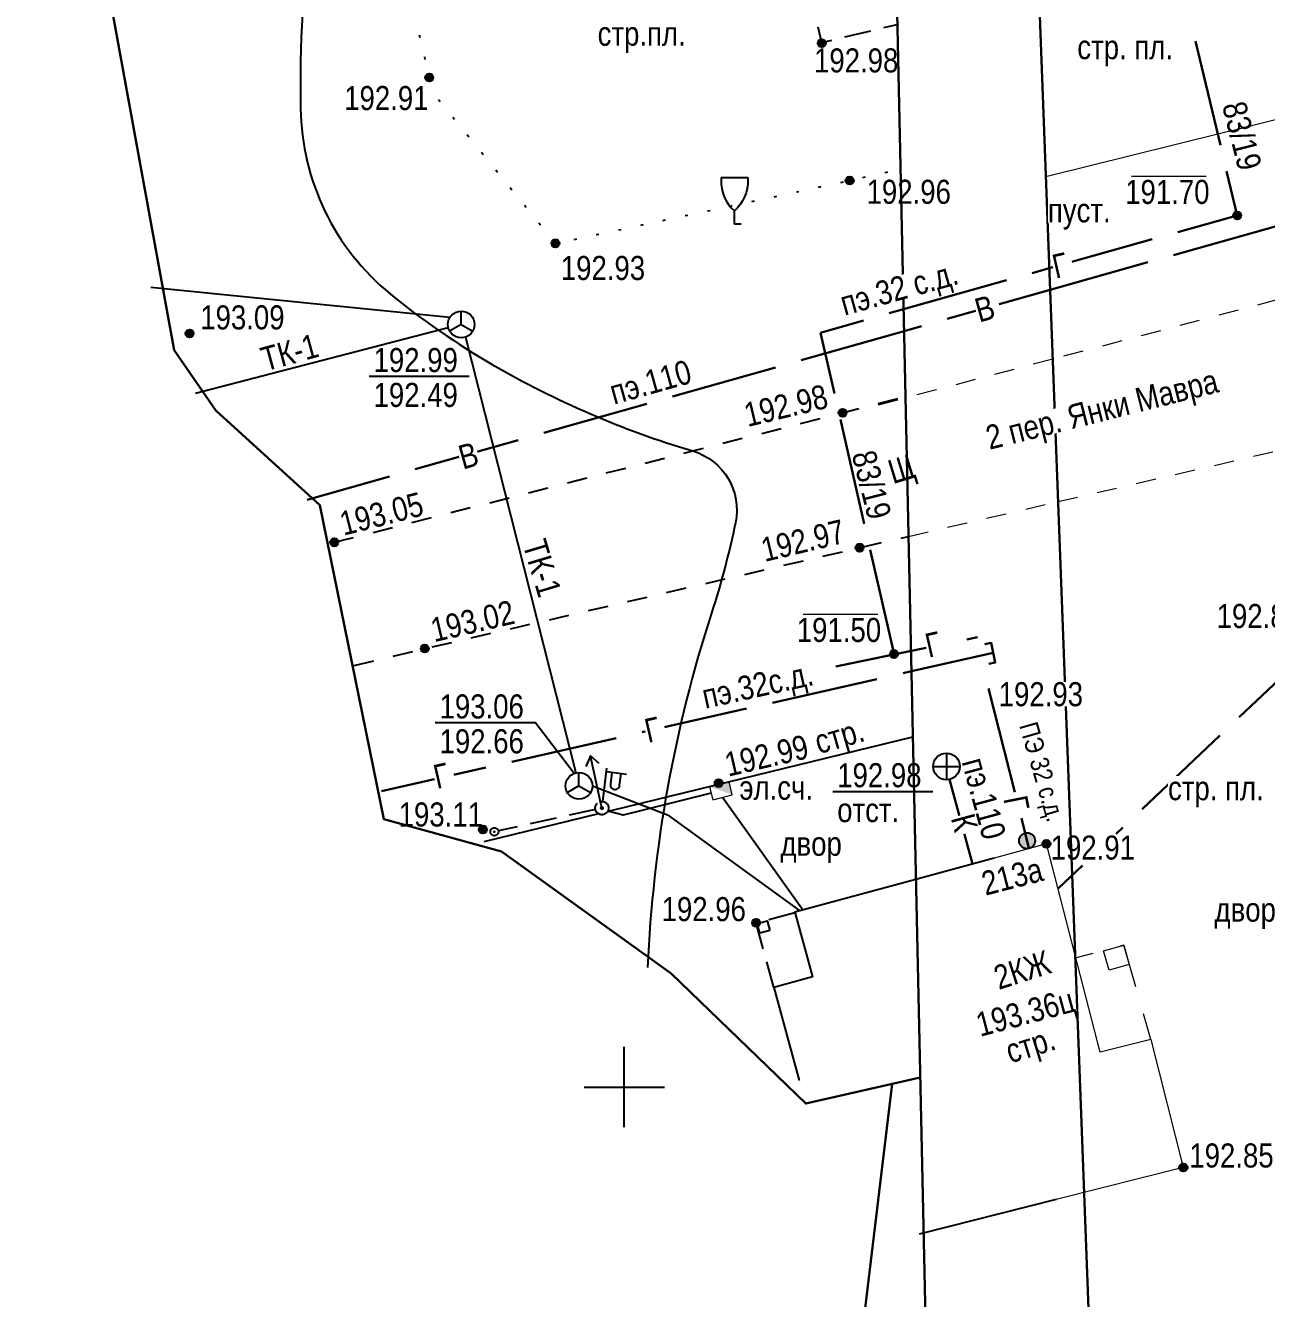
# Model space of a CAD drawing. Header units: millimetres. Extents: x 5990 to 6530, y 11230 to 11520.
# Drawn here: x 6027.6 to 6074.02, y 11292.09 to 11339.7 of the extents above; entities that cross this region are included whole.
import ezdxf

# ---------------------------------------------------------------- set-up
doc = ezdxf.new("R2010")
doc.units = ezdxf.units.MM
for name, pattern in [('ACAD_ISO07W100', [3, 0, -3]), ('g5_01_5x1_5', [1.5, 0.75, -0.75]), ('g5_02x1', [1.5, 1, -0.5]), ('g5_122', [5, 4, -1]), ('g5_366', [0.85, 0.1, -0.75]), ('T-2х1', [1.5, 1, -0.5]), ('T_03.LINE', [1, 1, 0])]:
    doc.linetypes.add(name, pattern=pattern)
for name, color, linetype in [('02 ПЛАНОВО-ВЫСОТНОЕ ОБОСНОВАНИЕ', 7, 'Continuous'), ('03 ЗДАНИЯ И ИХ ЧАСТИ', 7, 'Continuous'), ('04 ПРОМЫШЛЕННЫЕ И СОЦ.-КУЛЬТ. ОБЪЕКТЫ', 7, 'Continuous'), ('05 ГАЗОПРОВОД', 7, 'Continuous'), ('06 ВОДОПРОВОД', 7, 'Continuous'), ('07 ЭЛЕКТРОКАБЕЛЬ', 7, 'Continuous'), ('08 ЛЭП', 7, 'Continuous'), ('09 СВЯЗЬ', 7, 'Continuous'), ('10 КАНАЛИЗАЦИЯ', 7, 'Continuous'), ('13 АВТОМОБИЛЬНЫЕ ДОРОГИ', 7, 'Continuous'), ('15 РЕЛЬЕФ', 7, 'Continuous'), ('16 РАСТИТЕЛЬНОСТЬ ГРУНТЫ И БОЛОТА', 7, 'Continuous'), ('17 ОГРАЖДЕНИЯ', 7, 'Continuous')]:
    doc.layers.add(name, color=color, linetype=linetype)
doc.layers.add('18 ГРАНИЦА ТОПОСЪЕМКИ', color=7, linetype='Continuous', plot=False)
doc.styles.add('Д-431', font='ARIALNI_1.TTF', dxfattribs={"height": 0.9})
doc.styles.add('Р-131', font='ARIALN.TTF')
doc.linetypes.add('g5_119_3', pattern='A,4,-1,[31,GUGK_2005.shx,S=0.1,R=0,X=0,Y=0],4,[31,GUGK_2005.shx,S=0.1,R=180,X=0,Y=0],-1', length=10)
doc.linetypes.add('g5_133_t', pattern='A,2,[27,GUGK_2005.shx,S=0.4,R=0,X=0,Y=0],2,-1', length=5)

# ---------------------------------------------------------------- blocks, each defined once
blk = doc.blocks.new('_krest')
at = {"color": 3, "linetype": 'ByBlock', "lineweight": -2}
for p, q in [((0, -3), (0, 3)), ((-3, 0), (3, 0))]:
    blk.add_line(p, q, dxfattribs=at)
blk = doc.blocks.new('12000000')
blk.add_hatch(color=256).paths.add_polyline_path([(0.3, 0, 1), (-0.3, 0, 1)])
blk.add_circle((0, 0), 0.3)
at = {"style": 'Д-431'}
blk.add_attdef('Z', (0.795, 0.304), '', height=1.8, dxfattribs=at)
blk = doc.blocks.new('T_03.32.01')
at = {"color": 0, "linetype": 'ACAD_ISO07W100', "lineweight": 0}
blk.add_wipeout([(0.25, 0), (0.217, 0.125), (0.125, 0.217), (0, 0.25), (-0.125, 0.217), (-0.217, 0.125), (-0.25, 0), (-0.217, -0.125), (-0.125, -0.217), (0, -0.25), (0.125, -0.217), (0.217, -0.125)], dxfattribs=at)
at = {"linetype": 'T_03.LINE', "lineweight": -2}
h = blk.add_hatch(color=0, dxfattribs=at)
h.dxf.hatch_style = 1
h.paths.add_polyline_path([(0.05, 0, 1), (-0.05, 0, 1)])
at = {"color": 0, "linetype": 'T_03.LINE', "lineweight": -2}
blk.add_circle((0, 0), 0.25, dxfattribs=at)
at = {"color": 0, "linetype": 'T_03.LINE', "lineweight": 0}
blk.add_circle((0, 0), 0.05, dxfattribs=at)
blk = doc.blocks.new('*U81')
at = {"color": 0, "linetype": 'T_03.LINE', "lineweight": 5}
blk.add_circle((-4.023, -0.883), 0.05, dxfattribs=at)
at = {"color": 0, "linetype": 'T_03.LINE', "lineweight": -2}
blk.add_blockref('T_03.32.01', (0, 0), dxfattribs=at)
at = {"color": 0, "linetype": 'T-2х1', "lineweight": -2}
blk.add_line((-0.244, -0.054), (-3.877, -0.851), dxfattribs=at)
at = {"color": 0, "linetype": 'T_03.LINE', "lineweight": -2}
blk.add_wipeout([(-4.17, -0.915), (-4.134, -0.984), (-4.069, -1.026), (-3.991, -1.03), (-3.922, -0.994), (-3.88, -0.929), (-3.877, -0.851), (-3.913, -0.782), (-3.978, -0.74), (-4.056, -0.737), (-4.125, -0.772), (-4.166, -0.838)], dxfattribs=at)
at = {"linetype": 'T_03.LINE', "lineweight": -2}
h = blk.add_hatch(color=0, dxfattribs=at)
h.dxf.hatch_style = 1
h.paths.add_polyline_path([(-4.072, -0.894, 1), (-3.975, -0.872, 1)])
at = {"color": 0, "linetype": 'T_03.LINE', "lineweight": -2}
blk.add_circle((-4.023, -0.883), 0.15, dxfattribs=at)
blk = doc.blocks.new('g5_113c')
blk.add_hatch(color=1).paths.add_polyline_path([(-0.375, 0), (0.375, 0), (0, 0.25), (-0.375, 0.5)])
at = {"color": 1, "lineweight": 20}
blk.add_lwpolyline([(-0.375, 0), (0.375, 0), (0.375, 0.5), (-0.375, 0.5)], close=True, dxfattribs=at)
blk = doc.blocks.new('*U86')
blk.add_lwpolyline([(-10.766, 4.73), (-3.277, 4.73)])
at = {"color": 7, "style": 'Д-431'}
for tag, p in [('Z', (-10.428, 5.04)), ('Z1', (-10.428, 2.432)), ('Z2', (-10.428, 0.078)), ('Z3', (-10.428, -2.237))]:
    blk.add_attdef(tag, p, '', height=1.8, dxfattribs=at)
blk.add_wipeout([(-0.114, -0.994), (-0.174, -0.985), (-0.244, -0.97), (-0.278, -0.961), (-0.356, -0.935), (-0.414, -0.91), (-0.492, -0.871), (-0.567, -0.824), (-0.619, -0.785), (-0.671, -0.741), (-0.711, -0.704), (-0.773, -0.635), (-0.798, -0.602), (-0.831, -0.556), (-0.864, -0.503), (-0.898, -0.44), (-0.936, -0.353), (-0.951, -0.308), (-0.966, -0.257), (-0.984, -0.18), (-0.995, -0.101), (-1, -0.027), (-0.999, 0.035), (-0.994, 0.11), (-0.988, 0.157), (-0.98, 0.197), (-0.962, 0.272), (-0.95, 0.312), (-0.936, 0.351), (-0.92, 0.391), (-0.901, 0.433), (-0.879, 0.478), (-0.872, 0.489), (-0.863, 0.505), (-0.855, 0.519), (-0.848, 0.53), (-0.838, 0.546), (-0.829, 0.559), (-0.818, 0.575), (-0.809, 0.588), (-0.802, 0.598), (-0.793, 0.609), (-0.769, 0.64), (-0.76, 0.65), (-0.749, 0.662), (-0.741, 0.671), (-0.729, 0.684), (-0.722, 0.692), (-0.711, 0.703), (-0.7, 0.714), (-0.687, 0.726), (-0.673, 0.739), (-0.665, 0.747), (-0.646, 0.763), (-0.636, 0.771), (-0.624, 0.782), (-0.61, 0.792), (-0.598, 0.802), (-0.584, 0.812), (-0.564, 0.826), (-0.554, 0.833), (-0.531, 0.847), (-0.518, 0.856), (-0.505, 0.863), (-0.49, 0.872), (-0.472, 0.881), (-0.461, 0.887), (-0.445, 0.896), (-0.427, 0.904), (-0.363, 0.932), (-0.333, 0.943), (-0.306, 0.952), (-0.267, 0.964), (-0.22, 0.976), (-0.158, 0.987), (-0.104, 0.995), (0, 1), (0.098, 0.995), (0.161, 0.987), (0.22, 0.975), (0.304, 0.953), (0.363, 0.932), (0.482, 0.876), (0.56, 0.829), (0.633, 0.774), (0.732, 0.682), (0.806, 0.593), (0.855, 0.518), (0.941, 0.339), (0.977, 0.213), (0.991, 0.132), (0.997, 0.071), (1, 0.015), (0.997, -0.08), (0.974, -0.226), (0.944, -0.33), (0.911, -0.413), (0.883, -0.469), (0.859, -0.512), (0.824, -0.566), (0.792, -0.611), (0.757, -0.653), (0.718, -0.696), (0.664, -0.748), (0.632, -0.775), (0.596, -0.803), (0.545, -0.838), (0.498, -0.867), (0.428, -0.904), (0.381, -0.925), (0.309, -0.951), (0.237, -0.972), (0.178, -0.984), (0.069, -0.998), (-0.048, -0.999)])
for q in [(0, 1), (-0.867, -0.498), (0.867, -0.498)]:
    blk.add_line((0, 0), q)
blk.add_circle((0, 0), 1)
blk = doc.blocks.new('*U87')
blk.add_lwpolyline([(-6.896, -3.871), (0.593, -3.871)])
at = {"color": 7, "style": 'Д-431'}
for tag, p in [('Z', (-6.558, -3.561)), ('Z1', (-6.558, -6.168)), ('Z2', (-6.558, -8.522)), ('Z3', (-6.558, -10.838))]:
    blk.add_attdef(tag, p, '', height=1.8, dxfattribs=at)
blk.add_wipeout([(-0.114, -0.994), (-0.174, -0.985), (-0.244, -0.97), (-0.278, -0.961), (-0.356, -0.935), (-0.414, -0.91), (-0.492, -0.871), (-0.567, -0.824), (-0.619, -0.785), (-0.671, -0.741), (-0.711, -0.704), (-0.773, -0.635), (-0.798, -0.602), (-0.831, -0.556), (-0.864, -0.503), (-0.898, -0.44), (-0.936, -0.353), (-0.951, -0.308), (-0.966, -0.257), (-0.984, -0.18), (-0.995, -0.101), (-1, -0.027), (-0.999, 0.035), (-0.994, 0.11), (-0.988, 0.157), (-0.98, 0.197), (-0.962, 0.272), (-0.95, 0.312), (-0.936, 0.351), (-0.92, 0.391), (-0.901, 0.433), (-0.879, 0.478), (-0.872, 0.489), (-0.863, 0.505), (-0.855, 0.519), (-0.848, 0.53), (-0.838, 0.546), (-0.829, 0.559), (-0.818, 0.575), (-0.809, 0.588), (-0.802, 0.598), (-0.793, 0.609), (-0.769, 0.64), (-0.76, 0.65), (-0.749, 0.662), (-0.741, 0.671), (-0.729, 0.684), (-0.722, 0.692), (-0.711, 0.703), (-0.7, 0.714), (-0.687, 0.726), (-0.673, 0.739), (-0.665, 0.747), (-0.646, 0.763), (-0.636, 0.771), (-0.624, 0.782), (-0.61, 0.792), (-0.598, 0.802), (-0.584, 0.812), (-0.564, 0.826), (-0.554, 0.833), (-0.531, 0.847), (-0.518, 0.856), (-0.505, 0.863), (-0.49, 0.872), (-0.472, 0.881), (-0.461, 0.887), (-0.445, 0.896), (-0.427, 0.904), (-0.363, 0.932), (-0.333, 0.943), (-0.306, 0.952), (-0.267, 0.964), (-0.22, 0.976), (-0.158, 0.987), (-0.104, 0.995), (0, 1), (0.098, 0.995), (0.161, 0.987), (0.22, 0.975), (0.304, 0.953), (0.363, 0.932), (0.482, 0.876), (0.56, 0.829), (0.633, 0.774), (0.732, 0.682), (0.806, 0.593), (0.855, 0.518), (0.941, 0.339), (0.977, 0.213), (0.991, 0.132), (0.997, 0.071), (1, 0.015), (0.997, -0.08), (0.974, -0.226), (0.944, -0.33), (0.911, -0.413), (0.883, -0.469), (0.859, -0.512), (0.824, -0.566), (0.792, -0.611), (0.757, -0.653), (0.718, -0.696), (0.664, -0.748), (0.632, -0.775), (0.596, -0.803), (0.545, -0.838), (0.498, -0.867), (0.428, -0.904), (0.381, -0.925), (0.309, -0.951), (0.237, -0.972), (0.178, -0.984), (0.069, -0.998), (-0.048, -0.999)])
for q in [(0, 1), (-0.867, -0.498), (0.867, -0.498)]:
    blk.add_line((0, 0), q)
blk.add_circle((0, 0), 1)
blk = doc.blocks.new('g5_330')
blk.add_hatch(color=0).paths.add_polyline_path([(0.15, 0, 1), (-0.15, 0, 1)])
at = {"color": 0}
blk.add_circle((0, 0), 0.15, dxfattribs=at)
blk = doc.blocks.new('g5_115_1')
at = {"color": 0}
for points in [[(0, 0), (2, 0)], [(1.647, -0.252), (2, 0), (1.647, 0.252)]]:
    blk.add_lwpolyline(points, dxfattribs=at)
blk = doc.blocks.new('g5_110_1')
at = {"color": 0}
for p, q in [((0, 0), (0, 1.25)), ((0, 1.125), (0.75, 1.125))]:
    blk.add_line(p, q, dxfattribs=at)
blk.add_lwpolyline([(0.2, 1.125), (0.2, 0.682, 1.040016), (0.55, 0.682), (0.55, 1.125)], format="xyb", dxfattribs=at)
blk = doc.blocks.new('g5_390_2')
at = {"color": 0}
for points in [[(-0.5, 1.75), (-0.502, 1.658, 0.220516), (0, 0.497, 1.509273)], [(0.5, 1.75), (0.502, 1.658, -0.220516), (0, 0.497, -1.509273)]]:
    blk.add_lwpolyline(points, format="xyb", dxfattribs=at)
for points in [[(-0.5, 1.75), (0.5, 1.75)], [(0, 0), (0, 0.497)], [(0.25, 0), (0, 0)]]:
    blk.add_lwpolyline(points, dxfattribs=at)
blk = doc.blocks.new('g5_121_7a')
at = {"color": 0, "lineweight": 30}
blk.add_lwpolyline([(0.25, 0.375), (0, 0.375), (0, -0.375), (0.25, -0.375)], dxfattribs=at)
blk = doc.blocks.new('*U88')
blk.add_lwpolyline([(-8.509, -1.865), (-1.02, -1.865)])
at = {"color": 7, "style": 'Д-431'}
for tag, p in [('Z', (-8.171, -1.555)), ('Z1', (-8.171, -4.162)), ('Z2', (-8.171, -6.516)), ('Z3', (-8.171, -8.832))]:
    blk.add_attdef(tag, p, '', height=1.8, dxfattribs=at)
blk.add_wipeout([(-0.114, -0.994), (-0.174, -0.985), (-0.244, -0.97), (-0.278, -0.961), (-0.356, -0.935), (-0.414, -0.91), (-0.492, -0.871), (-0.567, -0.824), (-0.619, -0.785), (-0.671, -0.741), (-0.711, -0.704), (-0.773, -0.635), (-0.798, -0.602), (-0.831, -0.556), (-0.864, -0.503), (-0.898, -0.44), (-0.936, -0.353), (-0.951, -0.308), (-0.966, -0.257), (-0.984, -0.18), (-0.995, -0.101), (-1, -0.027), (-0.999, 0.035), (-0.994, 0.11), (-0.988, 0.157), (-0.98, 0.197), (-0.962, 0.272), (-0.95, 0.312), (-0.936, 0.351), (-0.92, 0.391), (-0.901, 0.433), (-0.879, 0.478), (-0.872, 0.489), (-0.863, 0.505), (-0.855, 0.519), (-0.848, 0.53), (-0.838, 0.546), (-0.829, 0.559), (-0.818, 0.575), (-0.809, 0.588), (-0.802, 0.598), (-0.793, 0.609), (-0.769, 0.64), (-0.76, 0.65), (-0.749, 0.662), (-0.741, 0.671), (-0.729, 0.684), (-0.722, 0.692), (-0.711, 0.703), (-0.7, 0.714), (-0.687, 0.726), (-0.673, 0.739), (-0.665, 0.747), (-0.646, 0.763), (-0.636, 0.771), (-0.624, 0.782), (-0.61, 0.792), (-0.598, 0.802), (-0.584, 0.812), (-0.564, 0.826), (-0.554, 0.833), (-0.531, 0.847), (-0.518, 0.856), (-0.505, 0.863), (-0.49, 0.872), (-0.472, 0.881), (-0.461, 0.887), (-0.445, 0.896), (-0.427, 0.904), (-0.363, 0.932), (-0.333, 0.943), (-0.306, 0.952), (-0.267, 0.964), (-0.22, 0.976), (-0.158, 0.987), (-0.104, 0.995), (0, 1), (0.098, 0.995), (0.161, 0.987), (0.22, 0.975), (0.304, 0.953), (0.363, 0.932), (0.482, 0.876), (0.56, 0.829), (0.633, 0.774), (0.732, 0.682), (0.806, 0.593), (0.855, 0.518), (0.941, 0.339), (0.977, 0.213), (0.991, 0.132), (0.997, 0.071), (1, 0.015), (0.997, -0.08), (0.974, -0.226), (0.944, -0.33), (0.911, -0.413), (0.883, -0.469), (0.859, -0.512), (0.824, -0.566), (0.792, -0.611), (0.757, -0.653), (0.718, -0.696), (0.664, -0.748), (0.632, -0.775), (0.596, -0.803), (0.545, -0.838), (0.498, -0.867), (0.428, -0.904), (0.381, -0.925), (0.309, -0.951), (0.237, -0.972), (0.178, -0.984), (0.069, -0.998), (-0.048, -0.999)])
for points in [[(0, 1), (0, -1)], [(-1, 0), (1, 0)]]:
    blk.add_lwpolyline(points)
blk.add_circle((0, 0), 1)
blk = doc.blocks.new('g5_121_7c')
h = blk.add_hatch(color=0)
edge = h.paths.add_edge_path()
edge.add_arc((0, 0), 0.3, 0, 360)
at = {"color": 0}
blk.add_circle((0, 0), 0.3, dxfattribs=at)

msp = doc.modelspace()

# ---------------------------------------------------------------- linework, layer by layer
at = {"layer": '03 ЗДАНИЯ И ИХ ЧАСТИ', "color": 7, "linetype": 'g5_02x1', "lineweight": 25, "flags": 128}
for points in [[(6057.685, 11350.577), (6054.794, 11349.887), (6057.38, 11339.061), (6060.271, 11339.751)], [(6055.591, 11303.721), (6054.933, 11306.14), (6056.381, 11306.533)]]:
    msp.add_lwpolyline(points, dxfattribs=at)
at = {"layer": '03 ЗДАНИЯ И ИХ ЧАСТИ', "color": 7, "lineweight": 25}
for points in [[(6063.84, 11308.563), (6060.911, 11307.766)], [(6060.911, 11307.766), (6056.381, 11306.533), (6057.039, 11304.115), (6055.591, 11303.721), (6056.538, 11300.241)]]:
    msp.add_lwpolyline(points, dxfattribs=at)
at = {"layer": '03 ЗДАНИЯ И ИХ ЧАСТИ'}
msp.add_lwpolyline([(6055.447, 11305.851), (6055.067, 11305.748), (6054.967, 11306.113), (6055.348, 11306.216)], close=True, dxfattribs=at)
at = {"layer": '03 ЗДАНИЯ И ИХ ЧАСТИ', "color": 7, "lineweight": 15}
msp.add_lwpolyline([(6068.89, 11304.583), (6068.133, 11304.364), (6067.922, 11305.091), (6068.68, 11305.31)], close=True, dxfattribs=at)
at = {"layer": '03 ЗДАНИЯ И ИХ ЧАСТИ', "color": 7, "linetype": 'Continuous', "lineweight": 15, "ltscale": 0.5}
msp.add_lwpolyline([(6069.131, 11303.749), (6068.68, 11305.31), (6068.535, 11305.271)], dxfattribs=at)
at = {"layer": '03 ЗДАНИЯ И ИХ ЧАСТИ', "color": 7, "lineweight": 15, "ltscale": 0.5}
msp.add_lwpolyline([(6067.522, 11304.997), (6066.902, 11304.829)], dxfattribs=at)
at = {"layer": '03 ЗДАНИЯ И ИХ ЧАСТИ', "color": 7, "linetype": 'Continuous', "lineweight": 15, "ltscale": 0.5, "flags": 128}
msp.add_lwpolyline([(6069.7, 11301.78), (6069.422, 11302.741)], dxfattribs=at)
at = {"layer": '03 ЗДАНИЯ И ИХ ЧАСТИ', "color": 7, "lineweight": 15}
msp.add_lwpolyline([(6069.7, 11301.78), (6070.91, 11296.99), (6066.155, 11295.789)], dxfattribs=at)
at = {"layer": '03 ЗДАНИЯ И ИХ ЧАСТИ', "color": 7}
for points in [[(6066.155, 11295.789), (6061.027, 11294.493)], [(6061.198, 11294.537), (6061.027, 11294.493)]]:
    msp.add_lwpolyline(points, dxfattribs=at)
at = {"layer": '04 ПРОМЫШЛЕННЫЕ И СОЦ.-КУЛЬТ. ОБЪЕКТЫ', "color": 7, "linetype": 'g5_366', "lineweight": 25, "flags": 128}
msp.add_lwpolyline([(6038.214, 11356.717), (6042.707, 11337.75), (6042.838, 11337.199), (6047.426, 11331.549), (6058.431, 11333.897), (6060.333, 11334.335)], dxfattribs=at)
at = {"layer": '05 ГАЗОПРОВОД', "color": 7, "lineweight": 15}
for points in [[(6068.975, 11334.063), (6071.765, 11334.063)], [(6056.693, 11317.683), (6059.483, 11317.683)], [(6056.693, 11317.683), (6059.483, 11317.683)]]:
    msp.add_lwpolyline(points, dxfattribs=at)
at = {"layer": '05 ГАЗОПРОВОД', "color": 1, "linetype": 'g5_122', "lineweight": 30, "flags": 128}
for points in [[(6060.095, 11316.192), (6057.339, 11328.209), (6060.447, 11329.084)], [(6057.912, 11315.724), (6063.211, 11316.825)], [(6057.912, 11315.724), (6060.725, 11316.308)], [(6060.741, 11315.548), (6063.801, 11316.241)], [(6040.921, 11311.059), (6060.741, 11315.548)]]:
    msp.add_lwpolyline(points, dxfattribs=at)
at = {"layer": '06 ВОДОПРОВОД', "color": 82, "linetype": 'g5_122', "lineweight": 30, "flags": 128}
for points in [[(6065.927, 11329.807), (6060.465, 11328.266)], [(6060.465, 11328.266), (6038.137, 11321.963)], [(6067.143, 11308.281), (6066.245, 11307.431)]]:
    msp.add_lwpolyline(points, dxfattribs=at)
at = {"layer": '07 ЭЛЕКТРОКАБЕЛЬ', "color": 1, "linetype": 'g5_119_3', "lineweight": 25, "ltscale": 0.5, "flags": 128}
msp.add_lwpolyline([(6053.679, 11310.835), (6056.696, 11306.619)], dxfattribs=at)
at = {"layer": '10 КАНАЛИЗАЦИЯ', "color": 34, "linetype": 'g5_122', "lineweight": 30, "flags": 128}
msp.add_lwpolyline([(6062.166, 11311.502), (6063.026, 11308.342)], dxfattribs=at)
at = {"layer": '13 АВТОМОБИЛЬНЫЕ ДОРОГИ', "color": 7, "linetype": 'g5_01_5x1_5', "lineweight": 15, "flags": 128}
for points in [[(6066.024, 11327.219), (6059.214, 11325.421)], [(6060.632, 11320.593), (6066.225, 11321.891)]]:
    msp.add_lwpolyline(points, dxfattribs=at)
msp.add_lwpolyline([(6066.225, 11321.891), (6078.504, 11324.74, -0.403401), (6080.251, 11323.695), (6082.153, 11283.594), (6083.802, 11250)], format="xyb", dxfattribs=at)
at = {"layer": '13 АВТОМОБИЛЬНЫЕ ДОРОГИ', "color": 7, "linetype": 'g5_01_5x1_5', "lineweight": 25, "flags": 128}
msp.add_lwpolyline([(6039.901, 11315.761), (6042.537, 11316.394), (6060.632, 11320.593)], dxfattribs=at)
at = {"layer": '15 РЕЛЬЕФ', "color": 7}
msp.add_circle((6065.788, 11309.093), 0.15, dxfattribs=at)
at = {"layer": '18 ГРАНИЦА ТОПОСЪЕМКИ', "color": 2, "lineweight": 30}
for points in [[(6059.707, 11363.113), (6035.317, 11357.447), (6030.205, 11357.788), (6027.605, 11358.03), (6033.166, 11327.561), (6034.727, 11325.299), (6038.619, 11321.753), (6041.009, 11310.022), (6045.406, 11308.812), (6051.757, 11304.251), (6056.79, 11299.378), (6061.072, 11300.362)], [(6058.895, 11290.796), (6060.019, 11300.12)]]:
    msp.add_lwpolyline(points, dxfattribs=at)

# ---------------------------------------------------------------- block references
at = {"layer": '02 ПЛАНОВО-ВЫСОТНОЕ ОБОСНОВАНИЕ', "xscale": 0.5, "yscale": 0.5, "zscale": 0.5}
msp.add_blockref('_krest', (6050, 11300), dxfattribs=at)
at = {"layer": '02 ПЛАНОВО-ВЫСОТНОЕ ОБОСНОВАНИЕ', "lineweight": 25, "xscale": 0.5, "yscale": 0.5, "zscale": 0.5}
msp.add_blockref('_krest', (6050, 11300), dxfattribs=at)
at = {"layer": '02 ПЛАНОВО-ВЫСОТНОЕ ОБОСНОВАНИЕ', "color": 7, "lineweight": 25, "xscale": 0.5, "yscale": 0.5, "zscale": 0.5}
msp.add_blockref('_krest', (6050, 11300), dxfattribs=at)
at = {"layer": '05 ГАЗОПРОВОД', "color": 7, "lineweight": 15}
msp.add_blockref('g5_330', (6072.924, 11332.595), dxfattribs=at)
at = {"layer": '05 ГАЗОПРОВОД', "color": 7}
msp.add_blockref('g5_330', (6060.095, 11316.192), dxfattribs=at)
msp.add_blockref('g5_330', (6060.095, 11316.192), dxfattribs=at)
at = {"layer": '05 ГАЗОПРОВОД', "color": 1, "rotation": 191.719613704}
msp.add_blockref('g5_121_7a', (6063.801, 11316.241), dxfattribs=at)
at = {"layer": '05 ГАЗОПРОВОД', "color": 1, "lineweight": 15}
msp.add_blockref('g5_121_7c', (6065.066, 11309.208), dxfattribs=at)
at = {"layer": '07 ЭЛЕКТРОКАБЕЛЬ', "rotation": 194.3636811099011}
msp.add_blockref('g5_113c', (6053.555, 11311.319), dxfattribs=at)
at = {"layer": '15 РЕЛЬЕФ', "color": 7, "lineweight": 25}
ref = msp.add_blockref('12000000', (6057.386, 11339.036), dxfattribs=dict(at, xscale=0.5, yscale=0.5, zscale=0.5))
ref.add_attrib('Z', '192.98', (6057.098, 11337.94), dxfattribs={"layer": '0', "height": 0.9, "style": 'Д-431'})
ref = msp.add_blockref('12000000', (6042.707, 11337.75), dxfattribs=dict(at, xscale=0.5, yscale=0.5, zscale=0.5))
ref.add_attrib('Z', '192.91', (6039.526, 11336.533), dxfattribs={"layer": '0', "height": 0.9, "style": 'Д-431'})
ref = msp.add_blockref('12000000', (6058.431, 11333.897), dxfattribs=dict(at, xscale=0.5, yscale=0.5, zscale=0.5))
ref.add_attrib('Z', '192.96', (6059.064, 11333.028), dxfattribs={"layer": '0', "height": 0.9, "style": 'Д-431'})
ref = msp.add_blockref('12000000', (6058.431, 11333.897), dxfattribs=dict(at, xscale=0.5, yscale=0.5, zscale=0.5))
ref.add_attrib('Z', '192.96', (6059.064, 11333.028), dxfattribs={"layer": '0', "height": 0.9, "style": 'Д-431'})
ref = msp.add_blockref('12000000', (6047.426, 11331.549), dxfattribs=dict(at, xscale=0.5, yscale=0.5, zscale=0.5))
ref.add_attrib('Z', '192.93', (6047.628, 11330.178), dxfattribs={"layer": '0', "height": 0.9, "style": 'Д-431'})
at = {"layer": '15 РЕЛЬЕФ', "color": 7, "lineweight": 25, "xscale": 0.5, "yscale": 0.5, "zscale": 0.5}
msp.add_blockref('12000000', (6033.745, 11328.179), dxfattribs=at).add_auto_attribs({'Z': '193.09'})
at = {"layer": '15 РЕЛЬЕФ', "color": 7, "lineweight": 25}
ref = msp.add_blockref('12000000', (6058.166, 11325.216), dxfattribs=dict(at, xscale=0.5000000000000748, yscale=0.5000000000000748, zscale=0.5000000000000748, rotation=13.4500668036962))
ref.add_attrib('Z', '192.98', (6054.615, 11324.68), dxfattribs={"layer": '0', "height": 0.9, "rotation": 13.4501, "style": 'Д-431'})
for p, xscale, yscale, zscale, rotation, values in [((6039.153, 11320.369), 0.4999999999999677, 0.4999999999999677, 0.4999999999999677, 14.30075361482348, {'Z': '193.05'}), ((6042.537, 11316.394), 0.5000000000000794, 0.5000000000000794, 0.5000000000000794, 13.06374468260281, {'Z': '193.02'}), ((6053.532, 11311.366), 0.5000000000001187, 0.5000000000001187, 0.5000000000001187, 13.02152909784854, {'Z': '192.99'})]:
    msp.add_blockref('12000000', p, dxfattribs=dict(at, xscale=xscale, yscale=yscale, zscale=zscale, rotation=rotation)).add_auto_attribs(values)
ref = msp.add_blockref('12000000', (6058.802, 11320.169), dxfattribs=dict(at, xscale=0.5000000000000748, yscale=0.5000000000000748, zscale=0.5000000000000748, rotation=13.4500668036962))
ref.add_attrib('Z', '192.97', (6055.251, 11319.633), dxfattribs={"layer": '0', "height": 0.9, "rotation": 13.4501, "style": 'Д-431'})
ref = msp.add_blockref('12000000', (6044.712, 11309.629), dxfattribs=dict(at, xscale=0.5, yscale=0.5, zscale=0.5))
ref.add_attrib('Z', '193.11', (6041.563, 11309.742), dxfattribs={"layer": '0', "height": 0.9, "style": 'Д-431'})
at = {"layer": '15 РЕЛЬЕФ', "color": 7, "lineweight": 15}
for p in [(6065.788, 11309.093), (6070.91, 11296.99)]:
    msp.add_blockref('g5_330', p, dxfattribs=at)
at = {"layer": '15 РЕЛЬЕФ', "color": 7, "lineweight": 25}
ref = msp.add_blockref('12000000', (6054.933, 11306.14), dxfattribs=dict(at, xscale=0.5, yscale=0.5, zscale=0.5))
ref.add_attrib('Z', '192.96', (6051.398, 11306.203), dxfattribs={"layer": '0', "height": 0.9, "style": 'Д-431'})
at = {"layer": '16 РАСТИТЕЛЬНОСТЬ ГРУНТЫ И БОЛОТА'}
msp.add_blockref('g5_390_2', (6054.121, 11332.264), dxfattribs=at)

# ---------------------------------------------------------------- texts
at = {"color": 4, "insert": (6059.373, 11323.882), "char_height": 0.9, "width": 2.72108, "attachment_point": 1, "rotation": 284.2011, "style": 'Д-431'}
msp.add_mtext('83/19', dxfattribs=at)
at = {"layer": '03 ЗДАНИЯ И ИХ ЧАСТИ', "color": 1, "lineweight": 25, "insert": (6063.285, 11308.023), "char_height": 0.9, "width": 0.49184, "attachment_point": 1, "rotation": 14.571, "style": 'Д-431'}
msp.add_mtext('213а', dxfattribs=at)
at = {"layer": '04 ПРОМЫШЛЕННЫЕ И СОЦ.-КУЛЬТ. ОБЪЕКТЫ', "color": 7, "style": 'Д-431'}
for s, p in [('стр.пл.', (6049.005, 11338.94)), ('двор', (6055.843, 11308.647))]:
    msp.add_text(s, height=0.9, dxfattribs=at).set_placement(p)
at = {"layer": '05 ГАЗОПРОВОД', "color": 250, "lineweight": 25, "style": 'Д-431'}
msp.add_text('191.50', height=0.9, dxfattribs=at).set_placement((6056.454, 11316.643))
msp.add_text('191.50', height=0.9, dxfattribs=at).set_placement((6056.454, 11316.643))
at = {"layer": '05 ГАЗОПРОВОД', "style": 'Д-431'}
msp.add_text('пэ.32с.д.', height=0.9, rotation=12.4011, dxfattribs=at).set_placement((6053.027, 11314.143))
at = {"layer": '07 ЭЛЕКТРОКАБЕЛЬ', "color": 7, "style": 'Д-431'}
msp.add_text('эл.сч.', height=0.9, dxfattribs=at).set_placement((6054.308, 11310.743))
at = {"layer": '13 АВТОМОБИЛЬНЫЕ ДОРОГИ', "ltscale": 0.5, "style": 'Д-431'}
msp.add_text('Щ', height=0.9, rotation=16.9494, dxfattribs=at).set_placement((6060.046, 11322.54))
msp.add_text('Щ', height=0.9, rotation=16.9494, dxfattribs=at).set_placement((6060.046, 11322.54))
at = {"layer": '15 РЕЛЬЕФ', "color": 7, "style": 'Д-431'}
msp.add_text('192.93', height=0.9, dxfattribs=at).set_placement((6064.005, 11314.24))
at = {"layer": '15 РЕЛЬЕФ', "color": 7, "lineweight": 25, "char_height": 0.9, "attachment_point": 1, "style": 'Д-431'}
for s, insert in [('192.85', (6072.156, 11318.063)), ('192.91', (6065.948, 11309.405))]:
    msp.add_mtext(s, dxfattribs=dict(at, insert=insert))
at = {"layer": '17 ОГРАЖДЕНИЯ', "color": 7, "style": 'Д-431'}
msp.add_text('стр.', height=0.9, rotation=16.0363, dxfattribs=at).set_placement((6057.281, 11312.444))

# ---------------------------------------------------------------- next in the draw order: block references
at = {"layer": '09 СВЯЗЬ', "color": 7, "lineweight": 25, "xscale": 0.5, "yscale": 0.5, "zscale": 0.5}
msp.add_blockref('*U87', (6043.903, 11328.516), dxfattribs=at).add_auto_attribs({'Z': '192.99', 'Z1': '192.49'})

# ---------------------------------------------------------------- next in the draw order: texts
at = {"layer": '05 ГАЗОПРОВОД', "color": 7, "char_height": 0.9, "width": 0.7302, "attachment_point": 1, "rotation": 12.7784, "line_spacing_factor": 0.6, "style": 'Д-431', "bg_fill": 3, "box_fill_scale": 1, "bg_fill_color": 256, "bg_fill_transparency": 0}
for insert in [(6050.691, 11313.74), (6042.794, 11312.019)]:
    msp.add_mtext('Г', dxfattribs=dict(at, insert=insert))
at = {"layer": '06 ВОДОПРОВОД', "color": 7, "char_height": 0.9, "attachment_point": 1, "line_spacing_factor": 0.6, "style": 'Д-431', "bg_fill": 3, "box_fill_scale": 1, "bg_fill_color": 256, "bg_fill_transparency": 0}
for s, insert, width, rotation in [('пэ.110', (6049.368, 11326.381), 4.05281, 15.6535), ('В', (6043.719, 11323.952), 0.7017, 15.7622)]:
    msp.add_mtext(s, dxfattribs=dict(at, insert=insert, width=width, rotation=rotation))

# ---------------------------------------------------------------- next in the draw order: linework, layer by layer
at = {"layer": '09 СВЯЗЬ', "color": 5, "linetype": 'g5_133_t', "lineweight": 25, "flags": 128}
for points in [[(6043.477, 11328.778), (6032.299, 11329.901)], [(6043.419, 11328.389), (6033.961, 11325.937)]]:
    msp.add_lwpolyline(points, dxfattribs=at)
at = {"layer": '17 ОГРАЖДЕНИЯ', "color": 7, "lineweight": 25}
msp.add_lwpolyline([(6044.755, 11309.183), (6060.795, 11313.091)], dxfattribs=at)

# ---------------------------------------------------------------- next in the draw order: block references
at = {"layer": '08 ЛЭП', "color": 7, "linetype": 'T_03.LINE'}
msp.add_blockref('*U81', (6049.165, 11310.43), dxfattribs=at)

# ---------------------------------------------------------------- next in the draw order: texts
at = {"layer": '09 СВЯЗЬ', "color": 7, "insert": (6036.329, 11327.624), "char_height": 0.9, "width": 2.22357, "attachment_point": 1, "rotation": 15.3467, "line_spacing_factor": 0.6, "style": 'Д-431', "bg_fill": 3, "box_fill_scale": 1, "bg_fill_color": 256, "bg_fill_transparency": 0}
msp.add_mtext('ТК-1', dxfattribs=at)

# ---------------------------------------------------------------- next in the draw order: linework, layer by layer
at = {"layer": '07 ЭЛЕКТРОКАБЕЛЬ', "color": 1, "linetype": 'g5_119_3', "lineweight": 25, "ltscale": 0.3, "flags": 128}
msp.add_lwpolyline([(6053.253, 11310.984), (6049.96, 11310.172), (6049.385, 11310.311)], dxfattribs=at)

# ---------------------------------------------------------------- next in the draw order: block references
at = {"layer": '08 ЛЭП', "rotation": 352.7590085814049}
msp.add_blockref('g5_110_1', (6049.197, 11310.678), dxfattribs=at)
at = {"layer": '09 СВЯЗЬ', "color": 7, "lineweight": 25, "xscale": 0.5, "yscale": 0.5, "zscale": 0.5}
msp.add_blockref('*U86', (6048.307, 11311.262), dxfattribs=at).add_auto_attribs({'Z': '193.06', 'Z1': '192.66'})

# ---------------------------------------------------------------- next in the draw order: linework, layer by layer
at = {"layer": '09 СВЯЗЬ', "color": 5, "linetype": 'g5_133_t', "lineweight": 25, "flags": 128}
for points in [[(6044.067, 11328.044), (6048.185, 11311.747)], [(6048.807, 11311.262), (6051.616, 11310.182), (6056.569, 11306.585)]]:
    msp.add_lwpolyline(points, dxfattribs=at)
at = {"layer": '09 СВЯЗЬ', "color": 7, "lineweight": 25}
msp.add_lwpolyline([(6048.131, 11311.73), (6046.669, 11313.627)], dxfattribs=at)

# ---------------------------------------------------------------- next in the draw order: block references
at = {"layer": '08 ЛЭП', "rotation": 102.3908853730504}
msp.add_blockref('g5_115_1', (6049.165, 11310.43), dxfattribs=at)

# ---------------------------------------------------------------- next in the draw order: texts
at = {"layer": '09 СВЯЗЬ', "color": 7, "insert": (6047.054, 11320.565), "char_height": 0.9, "width": 2.22357, "attachment_point": 1, "rotation": 286.6515, "line_spacing_factor": 0.6, "style": 'Д-431', "bg_fill": 3, "box_fill_scale": 1, "bg_fill_color": 256, "bg_fill_transparency": 0}
msp.add_mtext('ТК-1', dxfattribs=at)

# ---------------------------------------------------------------- next in the draw order: linework, layer by layer
at = {"layer": '13 АВТОМОБИЛЬНЫЕ ДОРОГИ', "color": 7, "linetype": 'g5_01_5x1_5', "lineweight": 25, "flags": 128}
msp.add_lwpolyline([(6039.153, 11320.369), (6060.518, 11325.815)], dxfattribs=at)
at = {"layer": '15 РЕЛЬЕФ', "color": 32, "lineweight": 25, "flags": 128}
msp.add_lwpolyline([(6039.668, 11350.577, 0.071278), (6037.894, 11336.591, 0.220645), (6041.245, 11329.661, 0.040396), (6045.065, 11327.018, 0.058814), (6052.561, 11323.787, -0.39019), (6054.16, 11321.101, -0.026524), (6053.263, 11317.725, 0.067319), (6050.871, 11304.467, 8.299569)], format="xyb", dxfattribs=at)
at = {"layer": '18 ГРАНИЦА ТОПОСЪЕМКИ', "color": 2, "lineweight": 30}
msp.add_lwpolyline([(6250, 11500), (6035.594, 11500), (6038.25, 11463.689), (6049.231, 11425.375), (6059.094, 11391.313), (6062.167, 11250), (6250, 11250)], close=True, dxfattribs=at)

# ---------------------------------------------------------------- next in the draw order: texts
at = {"layer": '05 ГАЗОПРОВОД', "color": 7, "insert": (6061.184, 11316.928), "char_height": 0.9, "width": 0.7302, "attachment_point": 1, "rotation": 12.7784, "line_spacing_factor": 0.6, "style": 'Д-431', "bg_fill": 3, "box_fill_scale": 1, "bg_fill_color": 256, "bg_fill_transparency": 0}
msp.add_mtext('Г', dxfattribs=at)
at = {"layer": '06 ВОДОПРОВОД', "color": 7, "insert": (6063.031, 11329.448), "char_height": 0.9, "attachment_point": 1, "rotation": 15.7622, "line_spacing_factor": 0.6, "style": 'Д-431', "bg_fill": 3, "box_fill_scale": 1, "bg_fill_color": 256, "bg_fill_transparency": 0}
msp.add_mtext('В', dxfattribs=at)
at = {"layer": '10 КАНАЛИЗАЦИЯ', "color": 7, "lineweight": 25, "insert": (6063.076, 11310.296), "char_height": 0.9, "width": 0.70684, "attachment_point": 1, "rotation": 285.2213, "style": 'Д-431', "bg_fill": 3, "box_fill_scale": 1, "bg_fill_color": 256, "bg_fill_transparency": 3934652}
msp.add_mtext('К', dxfattribs=at)

# ---------------------------------------------------------------- next in the draw order: linework, layer by layer
at = {"layer": '05 ГАЗОПРОВОД', "color": 1, "linetype": 'g5_122', "lineweight": 30, "flags": 128}
msp.add_lwpolyline([(6060.447, 11329.084), (6065.896, 11330.617)], dxfattribs=at)

# ---------------------------------------------------------------- next in the draw order: texts
at = {"layer": '10 КАНАЛИЗАЦИЯ', "color": 7, "lineweight": 25, "insert": (6063.483, 11312.403), "char_height": 0.9, "attachment_point": 1, "rotation": 285.2213, "style": 'Д-431', "bg_fill": 3, "box_fill_scale": 1, "bg_fill_color": 256, "bg_fill_transparency": 3934652}
msp.add_mtext('пэ.110', dxfattribs=at)

# ---------------------------------------------------------------- next in the draw order: linework, layer by layer
at = {"layer": '03 ЗДАНИЯ И ИХ ЧАСТИ', "color": 7, "lineweight": 15}
msp.add_lwpolyline([(6069.7, 11301.78), (6067.794, 11301.298), (6065.788, 11309.093), (6063.84, 11308.563)], dxfattribs=at)
at = {"layer": '05 ГАЗОПРОВОД', "color": 1, "linetype": 'g5_122', "lineweight": 30, "flags": 128}
msp.add_lwpolyline([(6063.627, 11314.905), (6065.137, 11308.929)], dxfattribs=at)

# ---------------------------------------------------------------- next in the draw order: block references
at = {"layer": '10 КАНАЛИЗАЦИЯ', "color": 7, "lineweight": 25, "xscale": 0.5, "yscale": 0.5, "zscale": 0.5}
msp.add_blockref('*U88', (6062.051, 11311.988), dxfattribs=at).add_auto_attribs({'Z': '192.98', 'Z1': 'отст.'})

# ---------------------------------------------------------------- next in the draw order: texts
at = {"layer": '05 ГАЗОПРОВОД', "color": 7, "lineweight": 25, "insert": (6057.993, 11329.708), "char_height": 0.9, "attachment_point": 1, "rotation": 15.5153, "line_spacing_factor": 0.6, "style": 'Д-431', "bg_fill": 3, "box_fill_scale": 1, "bg_fill_color": 256, "bg_fill_transparency": 0}
msp.add_mtext('пэ.32 с.д. ', dxfattribs=at)
at = {"layer": '05 ГАЗОПРОВОД', "color": 7, "insert": (6065.937, 11331.102), "char_height": 0.9, "width": 0.7302, "attachment_point": 1, "rotation": 12.7784, "line_spacing_factor": 0.6, "style": 'Д-431', "bg_fill": 3, "box_fill_scale": 1, "bg_fill_color": 256, "bg_fill_transparency": 0}
msp.add_mtext('Г', dxfattribs=at)

# ---------------------------------------------------------------- next in the draw order: linework, layer by layer
at = {"layer": '18 ГРАНИЦА ТОПОСЪЕМКИ', "color": 2, "lineweight": 30}
msp.add_lwpolyline([(6177.394, 11250), (6177.354, 11251.127), (6230.217, 11254.348), (6230.438, 11250), (6250, 11250), (6250, 11287.814), (6144.051, 11279.777), (6141.969, 11323.791), (6250, 11335.292), (6250, 11363.999), (6137.205, 11353.136), (6133.809, 11409.649), (6133.809, 11409.649), (6250, 11418.784), (6250, 11500), (6204.091, 11500), (6235.857, 11452.28), (6132.003, 11438.928), (6138.306, 11500), (6038.284, 11500), (6040.478, 11481.045), (6051.473, 11439.881), (6064.107, 11378.144), (6068.931, 11250)], close=True, dxfattribs=at)

# ---------------------------------------------------------------- next in the draw order: texts
at = {"color": 4, "lineweight": 25, "insert": (6073.225, 11336.931), "char_height": 0.9, "width": 2.72108, "attachment_point": 1, "rotation": 284.2011, "style": 'Д-431', "bg_fill": 3, "box_fill_scale": 1, "bg_fill_color": 256, "bg_fill_transparency": 0}
msp.add_mtext('83/19', dxfattribs=at)
at = {"layer": '03 ЗДАНИЯ И ИХ ЧАСТИ', "color": 7, "lineweight": 25, "char_height": 0.9, "attachment_point": 1, "bg_fill": 3, "box_fill_scale": 1, "bg_fill_color": 256, "bg_fill_transparency": 0}
for s, insert, rotation, style in [('2КЖ', (6063.735, 11304.487), 17.7699, 'Р-131'), ('стр.', (6064.174, 11301.737), 17.2268, 'Д-431')]:
    msp.add_mtext(s, dxfattribs=dict(at, insert=insert, rotation=rotation, style=style))
at = {"layer": '04 ПРОМЫШЛЕННЫЕ И СОЦ.-КУЛЬТ. ОБЪЕКТЫ', "color": 7, "lineweight": 25, "insert": (6072.078, 11307.083), "char_height": 0.9, "attachment_point": 1, "style": 'Д-431', "bg_fill": 3, "box_fill_scale": 1, "bg_fill_color": 256, "bg_fill_transparency": 0}
msp.add_mtext('двор', dxfattribs=at)
at = {"layer": '05 ГАЗОПРОВОД', "color": 7, "lineweight": 25, "insert": (6065.058, 11310.965), "char_height": 0.9, "width": 0.7302, "attachment_point": 1, "rotation": 281.3493, "line_spacing_factor": 0.6, "style": 'Д-431', "bg_fill": 3, "box_fill_scale": 1, "bg_fill_color": 256, "bg_fill_transparency": 0}
msp.add_mtext('Г', dxfattribs=at)
at = {"layer": '15 РЕЛЬЕФ', "color": 7, "lineweight": 25, "char_height": 0.9, "attachment_point": 1, "style": 'Д-431', "bg_fill": 3, "box_fill_scale": 1, "bg_fill_color": 256, "bg_fill_transparency": 0}
for s, insert in [('192.93', (6064.005, 11315.14)), ('192.85', (6071.135, 11297.89))]:
    msp.add_mtext(s, dxfattribs=dict(at, insert=insert))

# ---------------------------------------------------------------- next in the draw order: linework, layer by layer
at = {"layer": '05 ГАЗОПРОВОД', "color": 1, "linetype": 'g5_122', "lineweight": 30, "flags": 128}
msp.add_lwpolyline([(6065.896, 11330.617), (6072.924, 11332.595), (6070.659, 11342.078)], dxfattribs=at)
at = {"layer": '06 ВОДОПРОВОД', "color": 82, "linetype": 'g5_122', "lineweight": 30, "flags": 128}
for points in [[(6088.834, 11336.273), (6065.927, 11329.807)], [(6089.235, 11335.833), (6087.188, 11325.362), (6079.502, 11319.978), (6068.395, 11309.466)]]:
    msp.add_lwpolyline(points, dxfattribs=at)

# ---------------------------------------------------------------- next in the draw order: texts
at = {"layer": '03 ЗДАНИЯ И ИХ ЧАСТИ', "color": 7, "lineweight": 25, "insert": (6063.076, 11302.744), "char_height": 0.9, "attachment_point": 1, "rotation": 15.0464, "style": 'Д-431', "bg_fill": 3, "box_fill_scale": 1, "bg_fill_color": 256, "bg_fill_transparency": 0}
msp.add_mtext('193.36ц', dxfattribs=at)
at = {"layer": '05 ГАЗОПРОВОД', "color": 7, "lineweight": 25, "insert": (6065.44, 11313.717), "char_height": 0.7, "attachment_point": 1, "rotation": 286.1383, "style": 'Д-431', "bg_fill": 3, "box_fill_scale": 1, "bg_fill_color": 256, "bg_fill_transparency": 0}
msp.add_mtext('ПЭ 32 с.д.', dxfattribs=at)

# ---------------------------------------------------------------- next in the draw order: texts
at = {"layer": '04 ПРОМЫШЛЕННЫЕ И СОЦ.-КУЛЬТ. ОБЪЕКТЫ', "color": 7, "lineweight": 25, "insert": (6070.337, 11311.625), "char_height": 0.9, "attachment_point": 1, "style": 'Д-431', "bg_fill": 3, "box_fill_scale": 1, "bg_fill_color": 256, "bg_fill_transparency": 0}
msp.add_mtext('стр. пл.', dxfattribs=at)
at = {"layer": '05 ГАЗОПРОВОД', "color": 7, "lineweight": 25, "insert": (6065.937, 11331.102), "char_height": 0.9, "width": 0.7302, "attachment_point": 1, "rotation": 12.7784, "line_spacing_factor": 0.6, "style": 'Д-431', "bg_fill": 3, "box_fill_scale": 1, "bg_fill_color": 256, "bg_fill_transparency": 0}
msp.add_mtext('Г', dxfattribs=at)
at = {"layer": '13 АВТОМОБИЛЬНЫЕ ДОРОГИ', "color": 7, "lineweight": 25, "insert": (6063.444, 11324.7), "char_height": 0.9, "attachment_point": 1, "rotation": 14.1235, "style": 'Р-131', "bg_fill": 3, "box_fill_scale": 1, "bg_fill_color": 256, "bg_fill_transparency": 0}
msp.add_mtext('2 пер. Янки Мавра', dxfattribs=at)

# ---------------------------------------------------------------- next in the draw order: linework, layer by layer
at = {"layer": '13 АВТОМОБИЛЬНЫЕ ДОРОГИ', "color": 7, "linetype": 'g5_01_5x1_5', "lineweight": 15, "flags": 128}
msp.add_lwpolyline([(6057.142, 11412.18), (6072.103, 11413.622, -0.279461), (6077.73, 11409.31), (6078.753, 11397.821), (6079.68, 11365.141), (6080.578, 11332.753, -0.293516), (6077.522, 11330.254), (6066.024, 11327.219)], format="xyb", dxfattribs=at)

# ---------------------------------------------------------------- next in the draw order: texts
at = {"layer": '04 ПРОМЫШЛЕННЫЕ И СОЦ.-КУЛЬТ. ОБЪЕКТЫ', "color": 7, "lineweight": 25, "char_height": 0.9, "attachment_point": 1, "style": 'Д-431', "bg_fill": 3, "box_fill_scale": 1, "bg_fill_color": 256, "bg_fill_transparency": 0}
for s, insert in [('стр. пл.', (6066.944, 11339.337)), ('пуст.', (6065.844, 11333.235))]:
    msp.add_mtext(s, dxfattribs=dict(at, insert=insert))
at = {"layer": '05 ГАЗОПРОВОД', "color": 7, "lineweight": 25, "insert": (6068.736, 11333.923), "char_height": 0.9, "attachment_point": 1, "style": 'Д-431', "bg_fill": 3, "box_fill_scale": 1, "bg_fill_color": 256, "bg_fill_transparency": 0}
msp.add_mtext('191.70', dxfattribs=at)

# ---------------------------------------------------------------- next in the draw order: linework, layer by layer
at = {"layer": '09 СВЯЗЬ', "color": 5, "linetype": 'g5_133_t', "lineweight": 15}
msp.add_lwpolyline([(6065.767, 11334.049), (6082.096, 11338.098), (6161.96, 11345.739), (6162.239, 11352.937)], dxfattribs=at)

doc.saveas('drawing.dxf')
